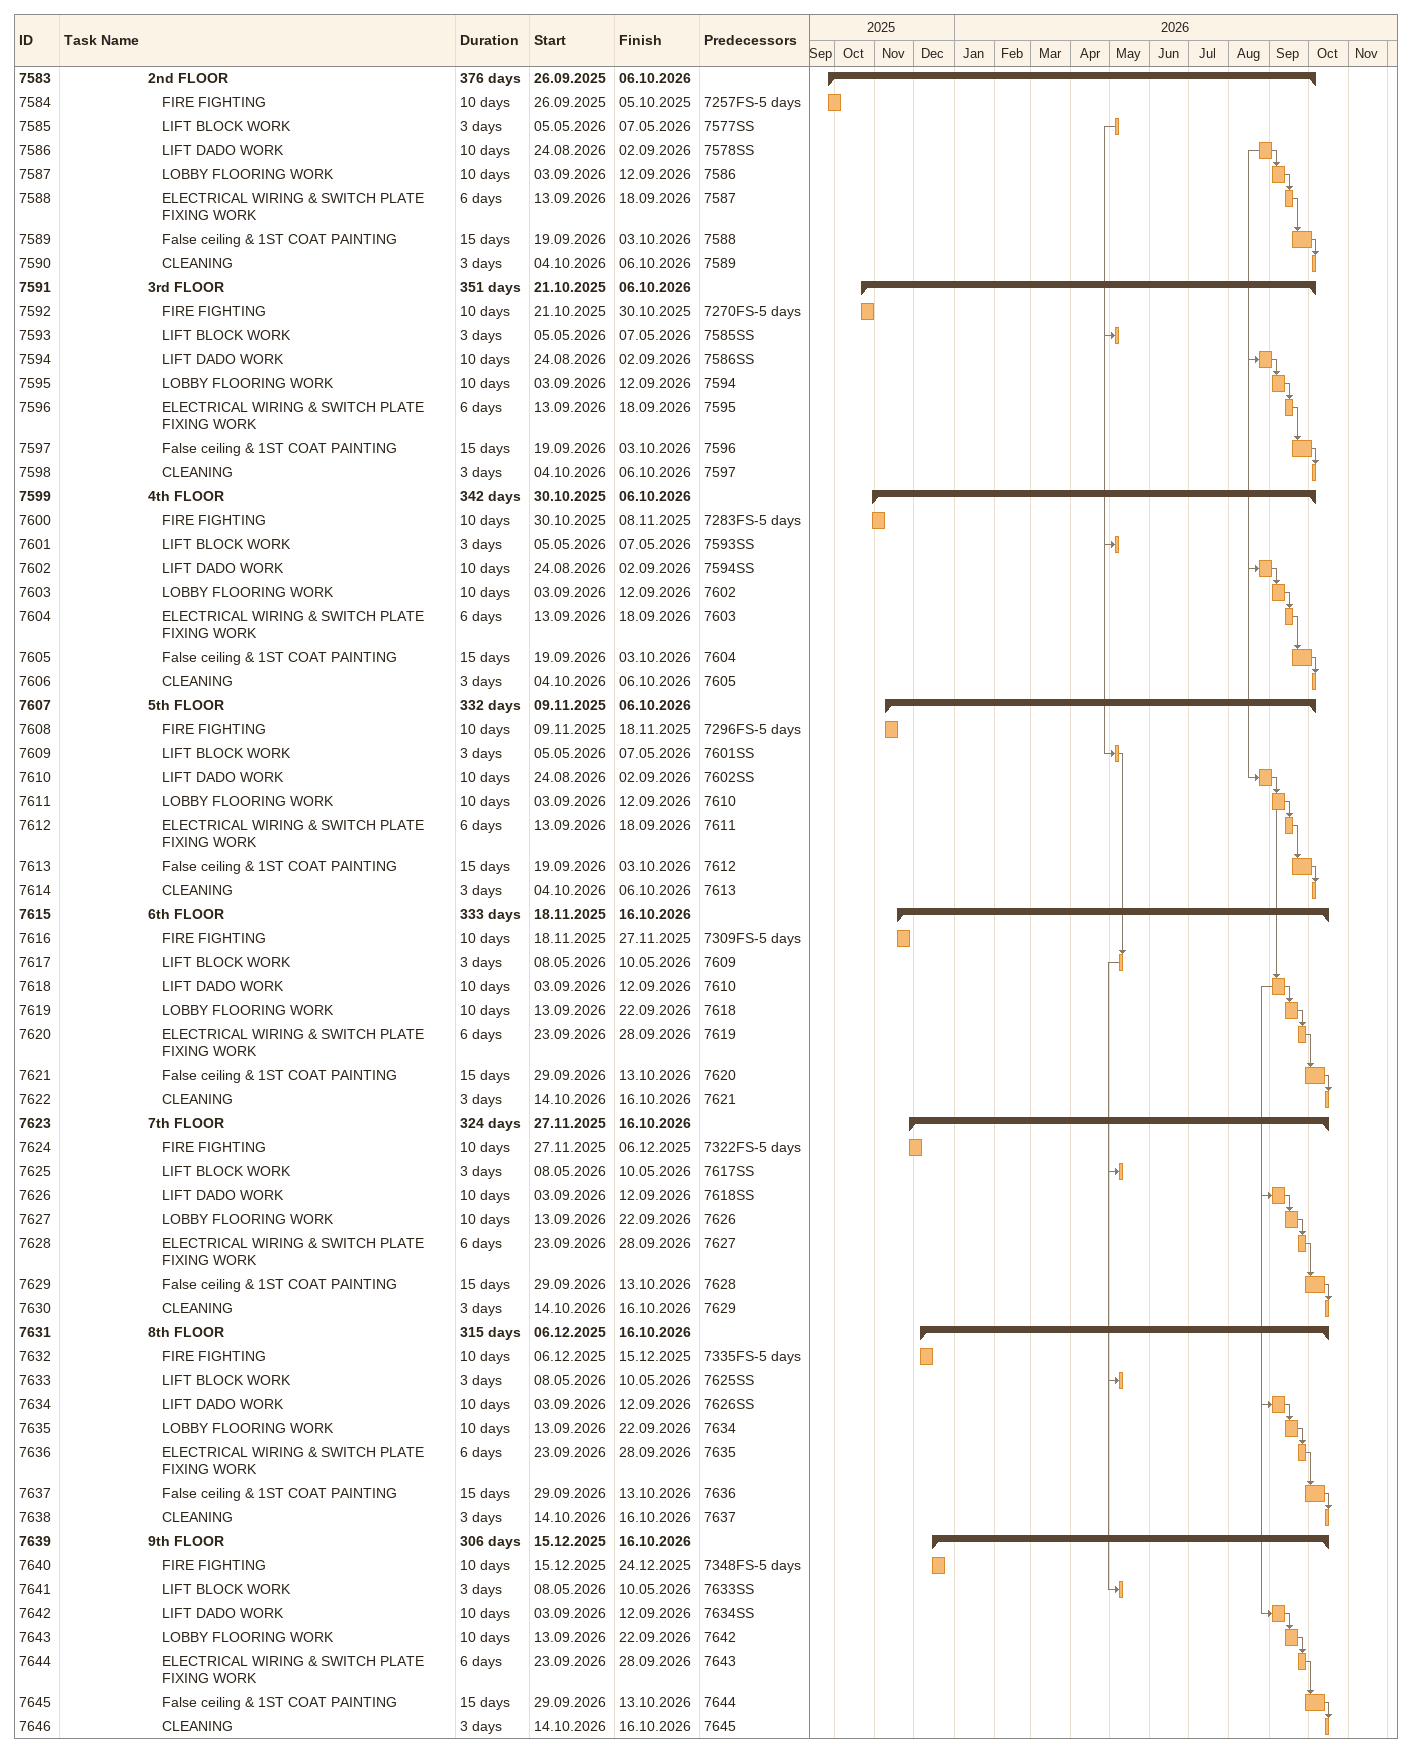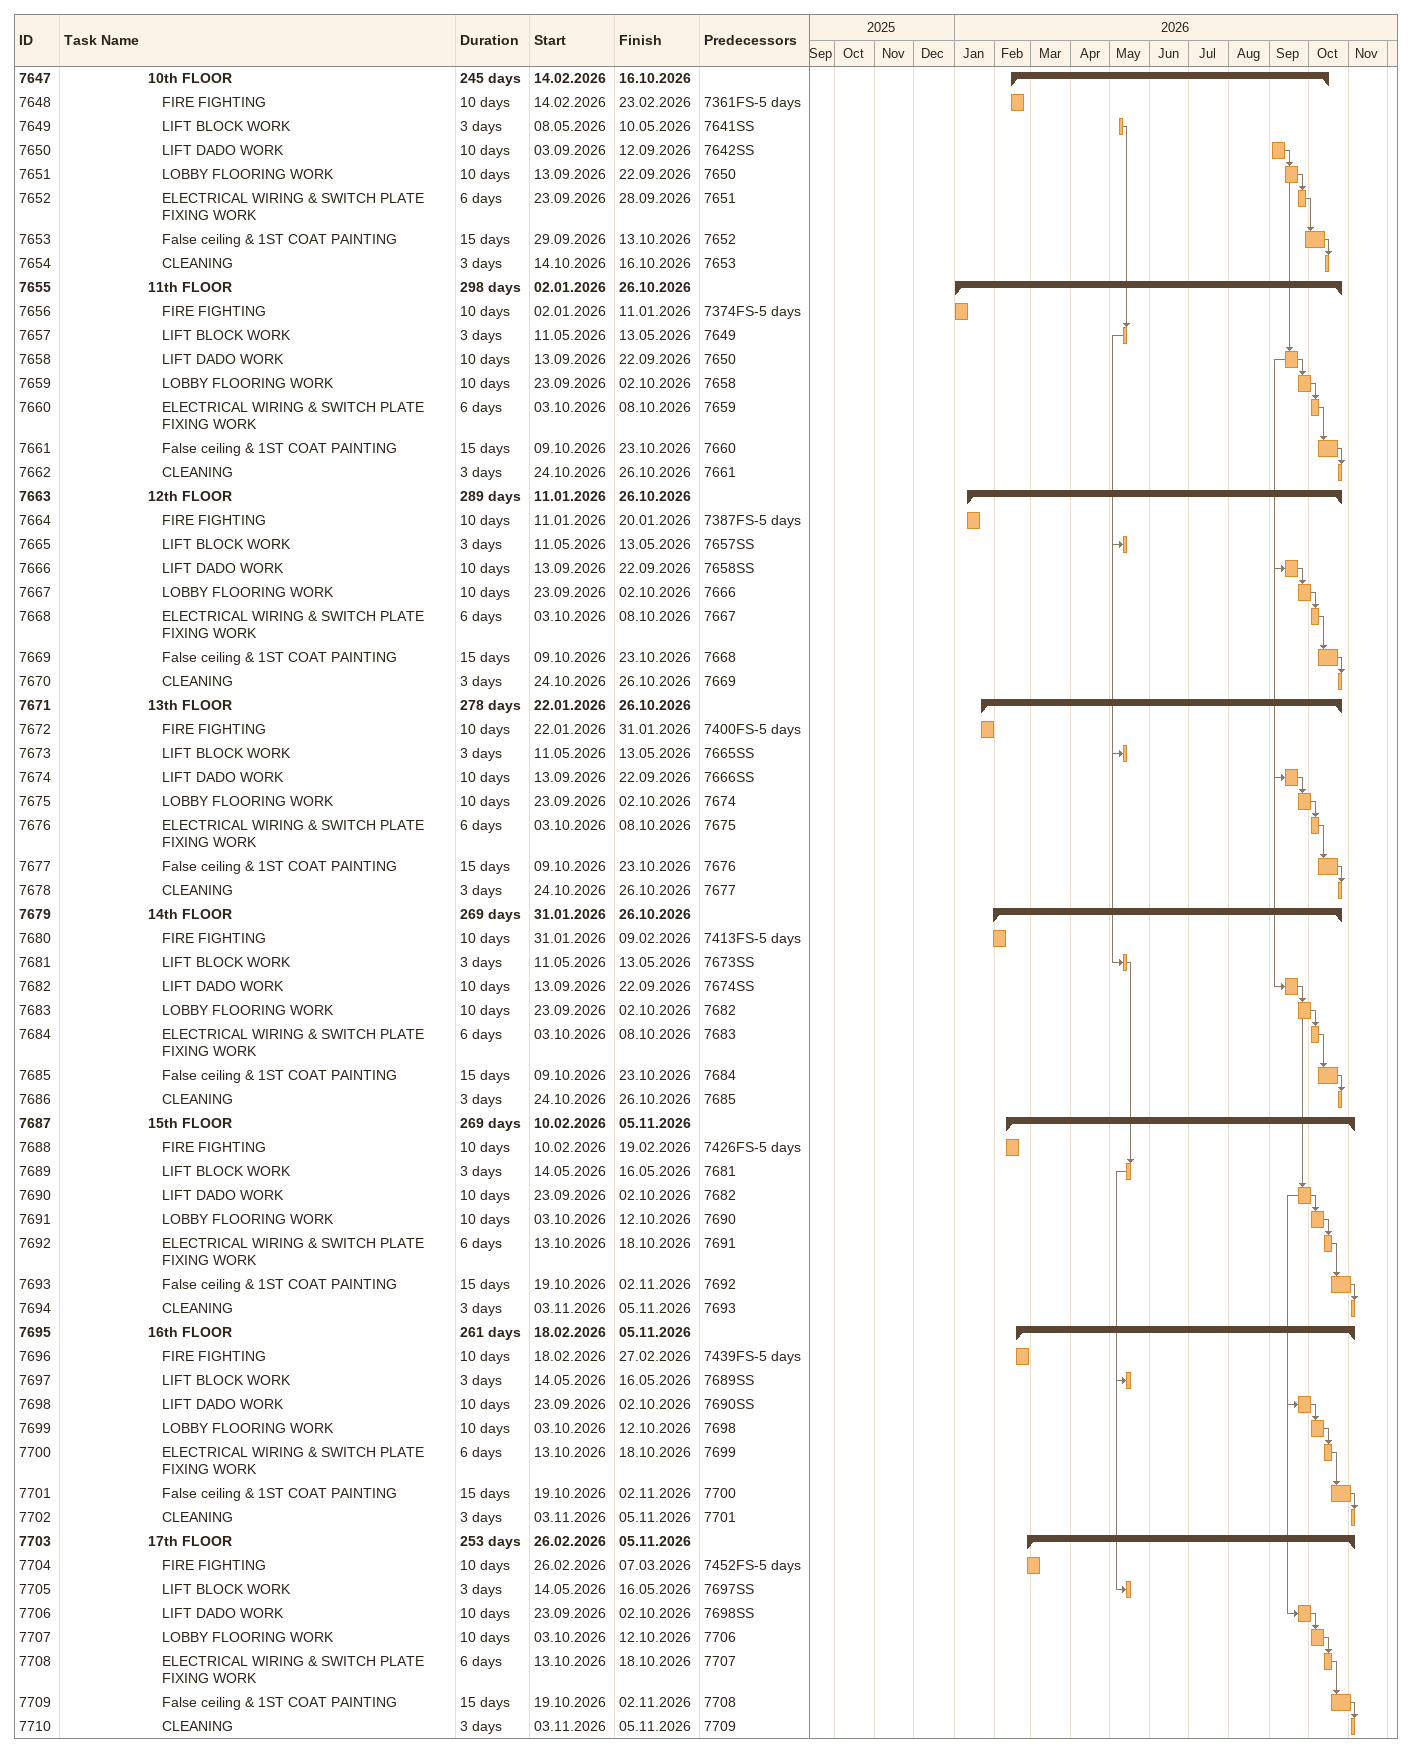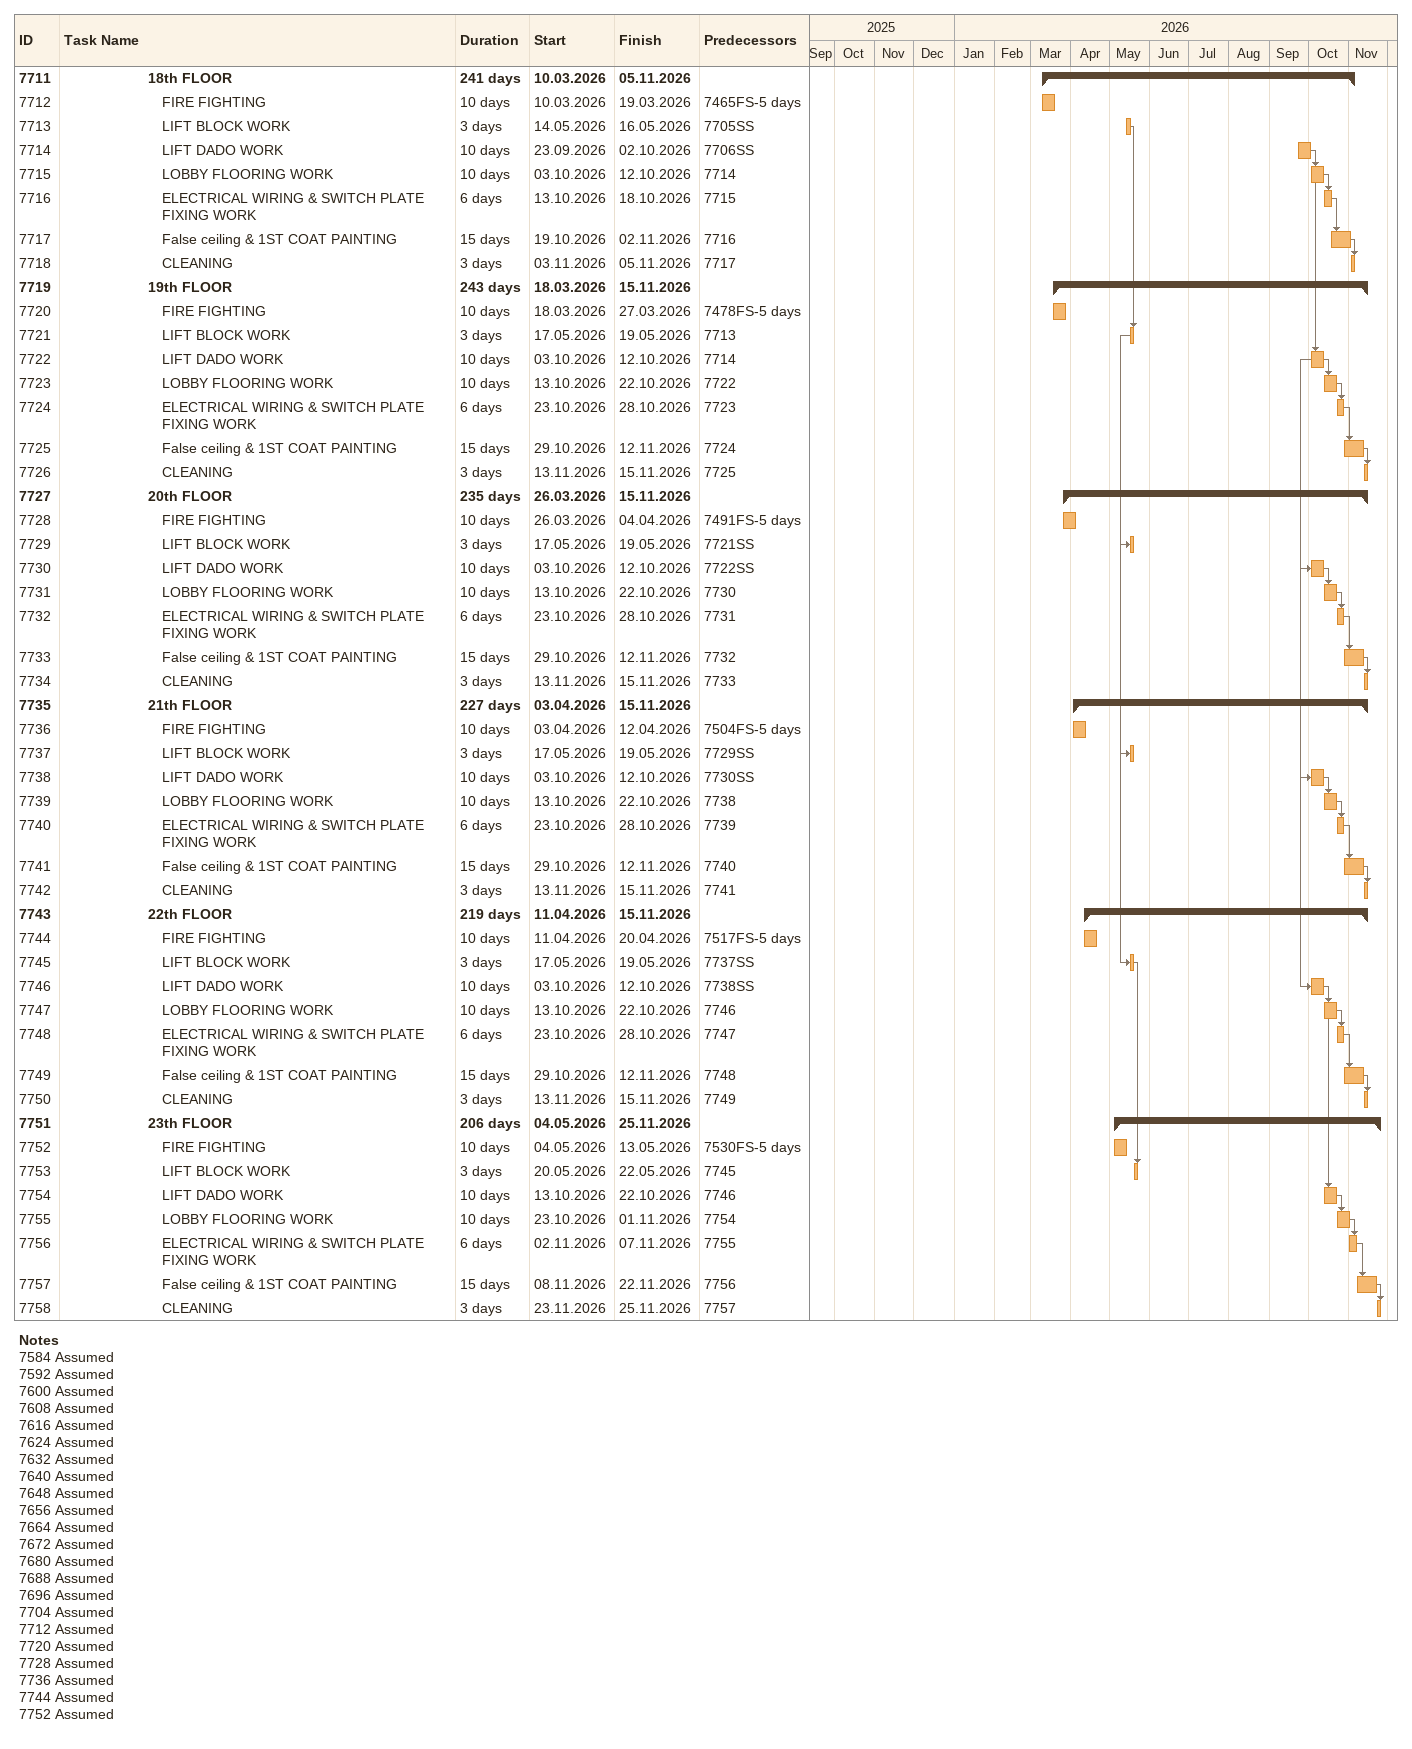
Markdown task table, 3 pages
| ID | Level | Task | Duration | Start | Finish | Predecessors |
|---|---|---|---|---|---|---|
| 7583 | 7 | **2nd FLOOR** | 376d | 2025-09-26 | 2026-10-06 |  |
| 7584 | 8 | FIRE FIGHTING | 10d | 2025-09-26 | 2025-10-05 | 7257FS-5d |
| 7585 | 8 | LIFT BLOCK WORK | 3d | 2026-05-05 | 2026-05-07 | 7577SS |
| 7586 | 8 | LIFT DADO WORK | 10d | 2026-08-24 | 2026-09-02 | 7578SS |
| 7587 | 8 | LOBBY FLOORING WORK | 10d | 2026-09-03 | 2026-09-12 | 7586 |
| 7588 | 8 | ELECTRICAL WIRING & SWITCH PLATE FIXING WORK | 6d | 2026-09-13 | 2026-09-18 | 7587 |
| 7589 | 8 | False ceiling & 1ST COAT PAINTING | 15d | 2026-09-19 | 2026-10-03 | 7588 |
| 7590 | 8 | CLEANING | 3d | 2026-10-04 | 2026-10-06 | 7589 |
| 7591 | 7 | **3rd FLOOR** | 351d | 2025-10-21 | 2026-10-06 |  |
| 7592 | 8 | FIRE FIGHTING | 10d | 2025-10-21 | 2025-10-30 | 7270FS-5d |
| 7593 | 8 | LIFT BLOCK WORK | 3d | 2026-05-05 | 2026-05-07 | 7585SS |
| 7594 | 8 | LIFT DADO WORK | 10d | 2026-08-24 | 2026-09-02 | 7586SS |
| 7595 | 8 | LOBBY FLOORING WORK | 10d | 2026-09-03 | 2026-09-12 | 7594 |
| 7596 | 8 | ELECTRICAL WIRING & SWITCH PLATE FIXING WORK | 6d | 2026-09-13 | 2026-09-18 | 7595 |
| 7597 | 8 | False ceiling & 1ST COAT PAINTING | 15d | 2026-09-19 | 2026-10-03 | 7596 |
| 7598 | 8 | CLEANING | 3d | 2026-10-04 | 2026-10-06 | 7597 |
| 7599 | 7 | **4th FLOOR** | 342d | 2025-10-30 | 2026-10-06 |  |
| 7600 | 8 | FIRE FIGHTING | 10d | 2025-10-30 | 2025-11-08 | 7283FS-5d |
| 7601 | 8 | LIFT BLOCK WORK | 3d | 2026-05-05 | 2026-05-07 | 7593SS |
| 7602 | 8 | LIFT DADO WORK | 10d | 2026-08-24 | 2026-09-02 | 7594SS |
| 7603 | 8 | LOBBY FLOORING WORK | 10d | 2026-09-03 | 2026-09-12 | 7602 |
| 7604 | 8 | ELECTRICAL WIRING & SWITCH PLATE FIXING WORK | 6d | 2026-09-13 | 2026-09-18 | 7603 |
| 7605 | 8 | False ceiling & 1ST COAT PAINTING | 15d | 2026-09-19 | 2026-10-03 | 7604 |
| 7606 | 8 | CLEANING | 3d | 2026-10-04 | 2026-10-06 | 7605 |
| 7607 | 7 | **5th FLOOR** | 332d | 2025-11-09 | 2026-10-06 |  |
| 7608 | 8 | FIRE FIGHTING | 10d | 2025-11-09 | 2025-11-18 | 7296FS-5d |
| 7609 | 8 | LIFT BLOCK WORK | 3d | 2026-05-05 | 2026-05-07 | 7601SS |
| 7610 | 8 | LIFT DADO WORK | 10d | 2026-08-24 | 2026-09-02 | 7602SS |
| 7611 | 8 | LOBBY FLOORING WORK | 10d | 2026-09-03 | 2026-09-12 | 7610 |
| 7612 | 8 | ELECTRICAL WIRING & SWITCH PLATE FIXING WORK | 6d | 2026-09-13 | 2026-09-18 | 7611 |
| 7613 | 8 | False ceiling & 1ST COAT PAINTING | 15d | 2026-09-19 | 2026-10-03 | 7612 |
| 7614 | 8 | CLEANING | 3d | 2026-10-04 | 2026-10-06 | 7613 |
| 7615 | 7 | **6th FLOOR** | 333d | 2025-11-18 | 2026-10-16 |  |
| 7616 | 8 | FIRE FIGHTING | 10d | 2025-11-18 | 2025-11-27 | 7309FS-5d |
| 7617 | 8 | LIFT BLOCK WORK | 3d | 2026-05-08 | 2026-05-10 | 7609 |
| 7618 | 8 | LIFT DADO WORK | 10d | 2026-09-03 | 2026-09-12 | 7610 |
| 7619 | 8 | LOBBY FLOORING WORK | 10d | 2026-09-13 | 2026-09-22 | 7618 |
| 7620 | 8 | ELECTRICAL WIRING & SWITCH PLATE FIXING WORK | 6d | 2026-09-23 | 2026-09-28 | 7619 |
| 7621 | 8 | False ceiling & 1ST COAT PAINTING | 15d | 2026-09-29 | 2026-10-13 | 7620 |
| 7622 | 8 | CLEANING | 3d | 2026-10-14 | 2026-10-16 | 7621 |
| 7623 | 7 | **7th FLOOR** | 324d | 2025-11-27 | 2026-10-16 |  |
| 7624 | 8 | FIRE FIGHTING | 10d | 2025-11-27 | 2025-12-06 | 7322FS-5d |
| 7625 | 8 | LIFT BLOCK WORK | 3d | 2026-05-08 | 2026-05-10 | 7617SS |
| 7626 | 8 | LIFT DADO WORK | 10d | 2026-09-03 | 2026-09-12 | 7618SS |
| 7627 | 8 | LOBBY FLOORING WORK | 10d | 2026-09-13 | 2026-09-22 | 7626 |
| 7628 | 8 | ELECTRICAL WIRING & SWITCH PLATE FIXING WORK | 6d | 2026-09-23 | 2026-09-28 | 7627 |
| 7629 | 8 | False ceiling & 1ST COAT PAINTING | 15d | 2026-09-29 | 2026-10-13 | 7628 |
| 7630 | 8 | CLEANING | 3d | 2026-10-14 | 2026-10-16 | 7629 |
| 7631 | 7 | **8th FLOOR** | 315d | 2025-12-06 | 2026-10-16 |  |
| 7632 | 8 | FIRE FIGHTING | 10d | 2025-12-06 | 2025-12-15 | 7335FS-5d |
| 7633 | 8 | LIFT BLOCK WORK | 3d | 2026-05-08 | 2026-05-10 | 7625SS |
| 7634 | 8 | LIFT DADO WORK | 10d | 2026-09-03 | 2026-09-12 | 7626SS |
| 7635 | 8 | LOBBY FLOORING WORK | 10d | 2026-09-13 | 2026-09-22 | 7634 |
| 7636 | 8 | ELECTRICAL WIRING & SWITCH PLATE FIXING WORK | 6d | 2026-09-23 | 2026-09-28 | 7635 |
| 7637 | 8 | False ceiling & 1ST COAT PAINTING | 15d | 2026-09-29 | 2026-10-13 | 7636 |
| 7638 | 8 | CLEANING | 3d | 2026-10-14 | 2026-10-16 | 7637 |
| 7639 | 7 | **9th FLOOR** | 306d | 2025-12-15 | 2026-10-16 |  |
| 7640 | 8 | FIRE FIGHTING | 10d | 2025-12-15 | 2025-12-24 | 7348FS-5d |
| 7641 | 8 | LIFT BLOCK WORK | 3d | 2026-05-08 | 2026-05-10 | 7633SS |
| 7642 | 8 | LIFT DADO WORK | 10d | 2026-09-03 | 2026-09-12 | 7634SS |
| 7643 | 8 | LOBBY FLOORING WORK | 10d | 2026-09-13 | 2026-09-22 | 7642 |
| 7644 | 8 | ELECTRICAL WIRING & SWITCH PLATE FIXING WORK | 6d | 2026-09-23 | 2026-09-28 | 7643 |
| 7645 | 8 | False ceiling & 1ST COAT PAINTING | 15d | 2026-09-29 | 2026-10-13 | 7644 |
| 7646 | 8 | CLEANING | 3d | 2026-10-14 | 2026-10-16 | 7645 |
| 7647 | 7 | **10th FLOOR** | 245d | 2026-02-14 | 2026-10-16 |  |
| 7648 | 8 | FIRE FIGHTING | 10d | 2026-02-14 | 2026-02-23 | 7361FS-5d |
| 7649 | 8 | LIFT BLOCK WORK | 3d | 2026-05-08 | 2026-05-10 | 7641SS |
| 7650 | 8 | LIFT DADO WORK | 10d | 2026-09-03 | 2026-09-12 | 7642SS |
| 7651 | 8 | LOBBY FLOORING WORK | 10d | 2026-09-13 | 2026-09-22 | 7650 |
| 7652 | 8 | ELECTRICAL WIRING & SWITCH PLATE FIXING WORK | 6d | 2026-09-23 | 2026-09-28 | 7651 |
| 7653 | 8 | False ceiling & 1ST COAT PAINTING | 15d | 2026-09-29 | 2026-10-13 | 7652 |
| 7654 | 8 | CLEANING | 3d | 2026-10-14 | 2026-10-16 | 7653 |
| 7655 | 7 | **11th FLOOR** | 298d | 2026-01-02 | 2026-10-26 |  |
| 7656 | 8 | FIRE FIGHTING | 10d | 2026-01-02 | 2026-01-11 | 7374FS-5d |
| 7657 | 8 | LIFT BLOCK WORK | 3d | 2026-05-11 | 2026-05-13 | 7649 |
| 7658 | 8 | LIFT DADO WORK | 10d | 2026-09-13 | 2026-09-22 | 7650 |
| 7659 | 8 | LOBBY FLOORING WORK | 10d | 2026-09-23 | 2026-10-02 | 7658 |
| 7660 | 8 | ELECTRICAL WIRING & SWITCH PLATE FIXING WORK | 6d | 2026-10-03 | 2026-10-08 | 7659 |
| 7661 | 8 | False ceiling & 1ST COAT PAINTING | 15d | 2026-10-09 | 2026-10-23 | 7660 |
| 7662 | 8 | CLEANING | 3d | 2026-10-24 | 2026-10-26 | 7661 |
| 7663 | 7 | **12th FLOOR** | 289d | 2026-01-11 | 2026-10-26 |  |
| 7664 | 8 | FIRE FIGHTING | 10d | 2026-01-11 | 2026-01-20 | 7387FS-5d |
| 7665 | 8 | LIFT BLOCK WORK | 3d | 2026-05-11 | 2026-05-13 | 7657SS |
| 7666 | 8 | LIFT DADO WORK | 10d | 2026-09-13 | 2026-09-22 | 7658SS |
| 7667 | 8 | LOBBY FLOORING WORK | 10d | 2026-09-23 | 2026-10-02 | 7666 |
| 7668 | 8 | ELECTRICAL WIRING & SWITCH PLATE FIXING WORK | 6d | 2026-10-03 | 2026-10-08 | 7667 |
| 7669 | 8 | False ceiling & 1ST COAT PAINTING | 15d | 2026-10-09 | 2026-10-23 | 7668 |
| 7670 | 8 | CLEANING | 3d | 2026-10-24 | 2026-10-26 | 7669 |
| 7671 | 7 | **13th FLOOR** | 278d | 2026-01-22 | 2026-10-26 |  |
| 7672 | 8 | FIRE FIGHTING | 10d | 2026-01-22 | 2026-01-31 | 7400FS-5d |
| 7673 | 8 | LIFT BLOCK WORK | 3d | 2026-05-11 | 2026-05-13 | 7665SS |
| 7674 | 8 | LIFT DADO WORK | 10d | 2026-09-13 | 2026-09-22 | 7666SS |
| 7675 | 8 | LOBBY FLOORING WORK | 10d | 2026-09-23 | 2026-10-02 | 7674 |
| 7676 | 8 | ELECTRICAL WIRING & SWITCH PLATE FIXING WORK | 6d | 2026-10-03 | 2026-10-08 | 7675 |
| 7677 | 8 | False ceiling & 1ST COAT PAINTING | 15d | 2026-10-09 | 2026-10-23 | 7676 |
| 7678 | 8 | CLEANING | 3d | 2026-10-24 | 2026-10-26 | 7677 |
| 7679 | 7 | **14th FLOOR** | 269d | 2026-01-31 | 2026-10-26 |  |
| 7680 | 8 | FIRE FIGHTING | 10d | 2026-01-31 | 2026-02-09 | 7413FS-5d |
| 7681 | 8 | LIFT BLOCK WORK | 3d | 2026-05-11 | 2026-05-13 | 7673SS |
| 7682 | 8 | LIFT DADO WORK | 10d | 2026-09-13 | 2026-09-22 | 7674SS |
| 7683 | 8 | LOBBY FLOORING WORK | 10d | 2026-09-23 | 2026-10-02 | 7682 |
| 7684 | 8 | ELECTRICAL WIRING & SWITCH PLATE FIXING WORK | 6d | 2026-10-03 | 2026-10-08 | 7683 |
| 7685 | 8 | False ceiling & 1ST COAT PAINTING | 15d | 2026-10-09 | 2026-10-23 | 7684 |
| 7686 | 8 | CLEANING | 3d | 2026-10-24 | 2026-10-26 | 7685 |
| 7687 | 7 | **15th FLOOR** | 269d | 2026-02-10 | 2026-11-05 |  |
| 7688 | 8 | FIRE FIGHTING | 10d | 2026-02-10 | 2026-02-19 | 7426FS-5d |
| 7689 | 8 | LIFT BLOCK WORK | 3d | 2026-05-14 | 2026-05-16 | 7681 |
| 7690 | 8 | LIFT DADO WORK | 10d | 2026-09-23 | 2026-10-02 | 7682 |
| 7691 | 8 | LOBBY FLOORING WORK | 10d | 2026-10-03 | 2026-10-12 | 7690 |
| 7692 | 8 | ELECTRICAL WIRING & SWITCH PLATE FIXING WORK | 6d | 2026-10-13 | 2026-10-18 | 7691 |
| 7693 | 8 | False ceiling & 1ST COAT PAINTING | 15d | 2026-10-19 | 2026-11-02 | 7692 |
| 7694 | 8 | CLEANING | 3d | 2026-11-03 | 2026-11-05 | 7693 |
| 7695 | 7 | **16th FLOOR** | 261d | 2026-02-18 | 2026-11-05 |  |
| 7696 | 8 | FIRE FIGHTING | 10d | 2026-02-18 | 2026-02-27 | 7439FS-5d |
| 7697 | 8 | LIFT BLOCK WORK | 3d | 2026-05-14 | 2026-05-16 | 7689SS |
| 7698 | 8 | LIFT DADO WORK | 10d | 2026-09-23 | 2026-10-02 | 7690SS |
| 7699 | 8 | LOBBY FLOORING WORK | 10d | 2026-10-03 | 2026-10-12 | 7698 |
| 7700 | 8 | ELECTRICAL WIRING & SWITCH PLATE FIXING WORK | 6d | 2026-10-13 | 2026-10-18 | 7699 |
| 7701 | 8 | False ceiling & 1ST COAT PAINTING | 15d | 2026-10-19 | 2026-11-02 | 7700 |
| 7702 | 8 | CLEANING | 3d | 2026-11-03 | 2026-11-05 | 7701 |
| 7703 | 7 | **17th FLOOR** | 253d | 2026-02-26 | 2026-11-05 |  |
| 7704 | 8 | FIRE FIGHTING | 10d | 2026-02-26 | 2026-03-07 | 7452FS-5d |
| 7705 | 8 | LIFT BLOCK WORK | 3d | 2026-05-14 | 2026-05-16 | 7697SS |
| 7706 | 8 | LIFT DADO WORK | 10d | 2026-09-23 | 2026-10-02 | 7698SS |
| 7707 | 8 | LOBBY FLOORING WORK | 10d | 2026-10-03 | 2026-10-12 | 7706 |
| 7708 | 8 | ELECTRICAL WIRING & SWITCH PLATE FIXING WORK | 6d | 2026-10-13 | 2026-10-18 | 7707 |
| 7709 | 8 | False ceiling & 1ST COAT PAINTING | 15d | 2026-10-19 | 2026-11-02 | 7708 |
| 7710 | 8 | CLEANING | 3d | 2026-11-03 | 2026-11-05 | 7709 |
| 7711 | 7 | **18th FLOOR** | 241d | 2026-03-10 | 2026-11-05 |  |
| 7712 | 8 | FIRE FIGHTING | 10d | 2026-03-10 | 2026-03-19 | 7465FS-5d |
| 7713 | 8 | LIFT BLOCK WORK | 3d | 2026-05-14 | 2026-05-16 | 7705SS |
| 7714 | 8 | LIFT DADO WORK | 10d | 2026-09-23 | 2026-10-02 | 7706SS |
| 7715 | 8 | LOBBY FLOORING WORK | 10d | 2026-10-03 | 2026-10-12 | 7714 |
| 7716 | 8 | ELECTRICAL WIRING & SWITCH PLATE FIXING WORK | 6d | 2026-10-13 | 2026-10-18 | 7715 |
| 7717 | 8 | False ceiling & 1ST COAT PAINTING | 15d | 2026-10-19 | 2026-11-02 | 7716 |
| 7718 | 8 | CLEANING | 3d | 2026-11-03 | 2026-11-05 | 7717 |
| 7719 | 7 | **19th FLOOR** | 243d | 2026-03-18 | 2026-11-15 |  |
| 7720 | 8 | FIRE FIGHTING | 10d | 2026-03-18 | 2026-03-27 | 7478FS-5d |
| 7721 | 8 | LIFT BLOCK WORK | 3d | 2026-05-17 | 2026-05-19 | 7713 |
| 7722 | 8 | LIFT DADO WORK | 10d | 2026-10-03 | 2026-10-12 | 7714 |
| 7723 | 8 | LOBBY FLOORING WORK | 10d | 2026-10-13 | 2026-10-22 | 7722 |
| 7724 | 8 | ELECTRICAL WIRING & SWITCH PLATE FIXING WORK | 6d | 2026-10-23 | 2026-10-28 | 7723 |
| 7725 | 8 | False ceiling & 1ST COAT PAINTING | 15d | 2026-10-29 | 2026-11-12 | 7724 |
| 7726 | 8 | CLEANING | 3d | 2026-11-13 | 2026-11-15 | 7725 |
| 7727 | 7 | **20th FLOOR** | 235d | 2026-03-26 | 2026-11-15 |  |
| 7728 | 8 | FIRE FIGHTING | 10d | 2026-03-26 | 2026-04-04 | 7491FS-5d |
| 7729 | 8 | LIFT BLOCK WORK | 3d | 2026-05-17 | 2026-05-19 | 7721SS |
| 7730 | 8 | LIFT DADO WORK | 10d | 2026-10-03 | 2026-10-12 | 7722SS |
| 7731 | 8 | LOBBY FLOORING WORK | 10d | 2026-10-13 | 2026-10-22 | 7730 |
| 7732 | 8 | ELECTRICAL WIRING & SWITCH PLATE FIXING WORK | 6d | 2026-10-23 | 2026-10-28 | 7731 |
| 7733 | 8 | False ceiling & 1ST COAT PAINTING | 15d | 2026-10-29 | 2026-11-12 | 7732 |
| 7734 | 8 | CLEANING | 3d | 2026-11-13 | 2026-11-15 | 7733 |
| 7735 | 7 | **21th FLOOR** | 227d | 2026-04-03 | 2026-11-15 |  |
| 7736 | 8 | FIRE FIGHTING | 10d | 2026-04-03 | 2026-04-12 | 7504FS-5d |
| 7737 | 8 | LIFT BLOCK WORK | 3d | 2026-05-17 | 2026-05-19 | 7729SS |
| 7738 | 8 | LIFT DADO WORK | 10d | 2026-10-03 | 2026-10-12 | 7730SS |
| 7739 | 8 | LOBBY FLOORING WORK | 10d | 2026-10-13 | 2026-10-22 | 7738 |
| 7740 | 8 | ELECTRICAL WIRING & SWITCH PLATE FIXING WORK | 6d | 2026-10-23 | 2026-10-28 | 7739 |
| 7741 | 8 | False ceiling & 1ST COAT PAINTING | 15d | 2026-10-29 | 2026-11-12 | 7740 |
| 7742 | 8 | CLEANING | 3d | 2026-11-13 | 2026-11-15 | 7741 |
| 7743 | 7 | **22th FLOOR** | 219d | 2026-04-11 | 2026-11-15 |  |
| 7744 | 8 | FIRE FIGHTING | 10d | 2026-04-11 | 2026-04-20 | 7517FS-5d |
| 7745 | 8 | LIFT BLOCK WORK | 3d | 2026-05-17 | 2026-05-19 | 7737SS |
| 7746 | 8 | LIFT DADO WORK | 10d | 2026-10-03 | 2026-10-12 | 7738SS |
| 7747 | 8 | LOBBY FLOORING WORK | 10d | 2026-10-13 | 2026-10-22 | 7746 |
| 7748 | 8 | ELECTRICAL WIRING & SWITCH PLATE FIXING WORK | 6d | 2026-10-23 | 2026-10-28 | 7747 |
| 7749 | 8 | False ceiling & 1ST COAT PAINTING | 15d | 2026-10-29 | 2026-11-12 | 7748 |
| 7750 | 8 | CLEANING | 3d | 2026-11-13 | 2026-11-15 | 7749 |
| 7751 | 7 | **23th FLOOR** | 206d | 2026-05-04 | 2026-11-25 |  |
| 7752 | 8 | FIRE FIGHTING | 10d | 2026-05-04 | 2026-05-13 | 7530FS-5d |
| 7753 | 8 | LIFT BLOCK WORK | 3d | 2026-05-20 | 2026-05-22 | 7745 |
| 7754 | 8 | LIFT DADO WORK | 10d | 2026-10-13 | 2026-10-22 | 7746 |
| 7755 | 8 | LOBBY FLOORING WORK | 10d | 2026-10-23 | 2026-11-01 | 7754 |
| 7756 | 8 | ELECTRICAL WIRING & SWITCH PLATE FIXING WORK | 6d | 2026-11-02 | 2026-11-07 | 7755 |
| 7757 | 8 | False ceiling & 1ST COAT PAINTING | 15d | 2026-11-08 | 2026-11-22 | 7756 |
| 7758 | 8 | CLEANING | 3d | 2026-11-23 | 2026-11-25 | 7757 |

Notes
- 7584: Assumed
- 7592: Assumed
- 7600: Assumed
- 7608: Assumed
- 7616: Assumed
- 7624: Assumed
- 7632: Assumed
- 7640: Assumed
- 7648: Assumed
- 7656: Assumed
- 7664: Assumed
- 7672: Assumed
- 7680: Assumed
- 7688: Assumed
- 7696: Assumed
- 7704: Assumed
- 7712: Assumed
- 7720: Assumed
- 7728: Assumed
- 7736: Assumed
- 7744: Assumed
- 7752: Assumed
